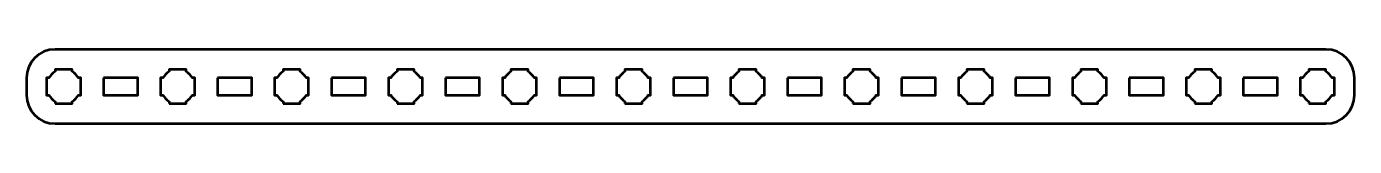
# Model space of a CAD drawing. Header units: centimetres. Extents: x -22.2 to 1.2, y -15.5 to -14.2.
import ezdxf

# ---------------------------------------------------------------- set-up
doc = ezdxf.new("R2010")
doc.units = ezdxf.units.CM
doc.header["$MEASUREMENT"] = 0
doc.layers.add('Layer 1', color=7, linetype='Continuous')

msp = doc.modelspace()

# ---------------------------------------------------------------- linework, layer by layer
at = {"layer": 'Layer 1', "lineweight": 53}
for points, knots in [([(-21.64991, -14.19999), (-21.64991, -14.19999), (0.65005, -14.19999), (0.65005, -14.19999), (0.65005, -14.19999), (0.92702, -14.19999), (1.15001, -14.42308), (1.15001, -14.70008), (1.15001, -14.70008), (1.15001, -14.70008), (1.15001, -15.00009), (1.15001, -15.00009), (1.15001, -15.00009), (1.15001, -15.27705), (0.92702, -15.50001), (0.65005, -15.50001), (0.65005, -15.50001), (0.65005, -15.50001), (-21.64991, -15.50001), (-21.64991, -15.50001), (-21.64991, -15.50001), (-21.92691, -15.50001), (-22.15001, -15.27705), (-22.15001, -15.00009), (-22.15001, -15.00009), (-22.15001, -15.00009), (-22.15001, -14.70008), (-22.15001, -14.70008), (-22.15001, -14.70008), (-22.15001, -14.42308), (-21.92691, -14.19999), (-21.64991, -14.19999)], [0, 0, 0, 0, 0.125, 0.125, 0.125, 0.125, 0.25, 0.25, 0.25, 0.25, 0.375, 0.375, 0.375, 0.375, 0.5, 0.5, 0.5, 0.5, 0.625, 0.625, 0.625, 0.625, 0.75, 0.75, 0.75, 0.75, 0.875, 0.875, 0.875, 0.875, 1, 1, 1, 1]), ([(-21.64991, -15.15002), (-21.64991, -15.15002), (-21.64991, -15.10991), (-21.64991, -15.10991), (-21.64991, -15.10991), (-21.69552, -15.08359), (-21.73345, -15.04556), (-21.75977, -15.00009), (-21.75977, -15.00009), (-21.75977, -15.00009), (-21.79998, -15.00009), (-21.79998, -15.00009), (-21.79998, -15.00009), (-21.79998, -15.00009), (-21.79998, -14.85001), (-21.79998, -14.85001), (-21.79998, -14.85001), (-21.79998, -14.85001), (-21.79998, -14.70008), (-21.79998, -14.70008), (-21.79998, -14.70008), (-21.79998, -14.70008), (-21.75977, -14.70008), (-21.75977, -14.70008), (-21.75977, -14.70008), (-21.73345, -14.65447), (-21.69552, -14.61655), (-21.64991, -14.59023), (-21.64991, -14.59023), (-21.64991, -14.59023), (-21.64991, -14.55001), (-21.64991, -14.55001), (-21.64991, -14.55001), (-21.64991, -14.55001), (-21.49998, -14.55001), (-21.49998, -14.55001), (-21.49998, -14.55001), (-21.49998, -14.55001), (-21.34991, -14.55001), (-21.34991, -14.55001), (-21.34991, -14.55001), (-21.34991, -14.55001), (-21.34991, -14.59023), (-21.34991, -14.59023), (-21.34991, -14.59023), (-21.30444, -14.61655), (-21.26641, -14.65447), (-21.24009, -14.70008), (-21.24009, -14.70008), (-21.24009, -14.70008), (-21.19998, -14.70008), (-21.19998, -14.70008), (-21.19998, -14.70008), (-21.19998, -14.70008), (-21.19998, -14.85001), (-21.19998, -14.85001), (-21.19998, -14.85001), (-21.19998, -14.85001), (-21.19998, -15.00009), (-21.19998, -15.00009), (-21.19998, -15.00009), (-21.19998, -15.00009), (-21.24009, -15.00009), (-21.24009, -15.00009), (-21.24009, -15.00009), (-21.26641, -15.04556), (-21.30444, -15.08359), (-21.34991, -15.10991), (-21.34991, -15.10991), (-21.34991, -15.10991), (-21.34991, -15.15002), (-21.34991, -15.15002), (-21.34991, -15.15002), (-21.34991, -15.15002), (-21.49998, -15.15002), (-21.49998, -15.15002), (-21.49998, -15.15002), (-21.49998, -15.15002), (-21.64991, -15.15002), (-21.64991, -15.15002)], [0, 0, 0, 0, 0.05, 0.05, 0.05, 0.05, 0.1, 0.1, 0.1, 0.1, 0.15, 0.15, 0.15, 0.15, 0.2, 0.2, 0.2, 0.2, 0.25, 0.25, 0.25, 0.25, 0.3, 0.3, 0.3, 0.3, 0.35, 0.35, 0.35, 0.35, 0.4, 0.4, 0.4, 0.4, 0.45, 0.45, 0.45, 0.45, 0.5, 0.5, 0.5, 0.5, 0.55, 0.55, 0.55, 0.55, 0.6, 0.6, 0.6, 0.6, 0.65, 0.65, 0.65, 0.65, 0.7, 0.7, 0.7, 0.7, 0.75, 0.75, 0.75, 0.75, 0.8, 0.8, 0.8, 0.8, 0.85, 0.85, 0.85, 0.85, 0.9, 0.9, 0.9, 0.9, 0.95, 0.95, 0.95, 0.95, 1, 1, 1, 1]), ([(-19.64998, -15.15002), (-19.64998, -15.15002), (-19.64998, -15.10991), (-19.64998, -15.10991), (-19.64998, -15.10991), (-19.69545, -15.08359), (-19.73348, -15.04556), (-19.7598, -15.00009), (-19.7598, -15.00009), (-19.7598, -15.00009), (-19.79991, -15.00009), (-19.79991, -15.00009), (-19.79991, -15.00009), (-19.79991, -15.00009), (-19.79991, -14.85001), (-19.79991, -14.85001), (-19.79991, -14.85001), (-19.79991, -14.85001), (-19.79991, -14.70008), (-19.79991, -14.70008), (-19.79991, -14.70008), (-19.79991, -14.70008), (-19.7598, -14.70008), (-19.7598, -14.70008), (-19.7598, -14.70008), (-19.73348, -14.65447), (-19.69545, -14.61655), (-19.64998, -14.59023), (-19.64998, -14.59023), (-19.64998, -14.59023), (-19.64998, -14.55001), (-19.64998, -14.55001), (-19.64998, -14.55001), (-19.64998, -14.55001), (-19.49991, -14.55001), (-19.49991, -14.55001), (-19.49991, -14.55001), (-19.49991, -14.55001), (-19.34998, -14.55001), (-19.34998, -14.55001), (-19.34998, -14.55001), (-19.34998, -14.55001), (-19.34998, -14.59023), (-19.34998, -14.59023), (-19.34998, -14.59023), (-19.3045, -14.61655), (-19.26647, -14.65447), (-19.24016, -14.70008), (-19.24016, -14.70008), (-19.24016, -14.70008), (-19.1999, -14.70008), (-19.1999, -14.70008), (-19.1999, -14.70008), (-19.1999, -14.70008), (-19.1999, -14.85001), (-19.1999, -14.85001), (-19.1999, -14.85001), (-19.1999, -14.85001), (-19.1999, -15.00009), (-19.1999, -15.00009), (-19.1999, -15.00009), (-19.1999, -15.00009), (-19.24016, -15.00009), (-19.24016, -15.00009), (-19.24016, -15.00009), (-19.26647, -15.04556), (-19.3045, -15.08359), (-19.34998, -15.10991), (-19.34998, -15.10991), (-19.34998, -15.10991), (-19.34998, -15.15002), (-19.34998, -15.15002), (-19.34998, -15.15002), (-19.34998, -15.15002), (-19.49991, -15.15002), (-19.49991, -15.15002), (-19.49991, -15.15002), (-19.49991, -15.15002), (-19.64998, -15.15002), (-19.64998, -15.15002)], [0, 0, 0, 0, 0.05, 0.05, 0.05, 0.05, 0.1, 0.1, 0.1, 0.1, 0.15, 0.15, 0.15, 0.15, 0.2, 0.2, 0.2, 0.2, 0.25, 0.25, 0.25, 0.25, 0.3, 0.3, 0.3, 0.3, 0.35, 0.35, 0.35, 0.35, 0.4, 0.4, 0.4, 0.4, 0.45, 0.45, 0.45, 0.45, 0.5, 0.5, 0.5, 0.5, 0.55, 0.55, 0.55, 0.55, 0.6, 0.6, 0.6, 0.6, 0.65, 0.65, 0.65, 0.65, 0.7, 0.7, 0.7, 0.7, 0.75, 0.75, 0.75, 0.75, 0.8, 0.8, 0.8, 0.8, 0.85, 0.85, 0.85, 0.85, 0.9, 0.9, 0.9, 0.9, 0.95, 0.95, 0.95, 0.95, 1, 1, 1, 1]), ([(-17.65005, -15.15002), (-17.65005, -15.15002), (-17.65005, -15.10991), (-17.65005, -15.10991), (-17.65005, -15.10991), (-17.69552, -15.08359), (-17.73341, -15.04556), (-17.75987, -15.00009), (-17.75987, -15.00009), (-17.75987, -15.00009), (-17.79998, -15.00009), (-17.79998, -15.00009), (-17.79998, -15.00009), (-17.79998, -15.00009), (-17.79998, -14.85001), (-17.79998, -14.85001), (-17.79998, -14.85001), (-17.79998, -14.85001), (-17.79998, -14.70008), (-17.79998, -14.70008), (-17.79998, -14.70008), (-17.79998, -14.70008), (-17.75987, -14.70008), (-17.75987, -14.70008), (-17.75987, -14.70008), (-17.73341, -14.65447), (-17.69552, -14.61655), (-17.65005, -14.59023), (-17.65005, -14.59023), (-17.65005, -14.59023), (-17.65005, -14.55001), (-17.65005, -14.55001), (-17.65005, -14.55001), (-17.65005, -14.55001), (-17.49997, -14.55001), (-17.49997, -14.55001), (-17.49997, -14.55001), (-17.49997, -14.55001), (-17.35004, -14.55001), (-17.35004, -14.55001), (-17.35004, -14.55001), (-17.35004, -14.55001), (-17.35004, -14.59023), (-17.35004, -14.59023), (-17.35004, -14.59023), (-17.30443, -14.61655), (-17.26651, -14.65447), (-17.24019, -14.70008), (-17.24019, -14.70008), (-17.24019, -14.70008), (-17.19997, -14.70008), (-17.19997, -14.70008), (-17.19997, -14.70008), (-17.19997, -14.70008), (-17.19997, -14.85001), (-17.19997, -14.85001), (-17.19997, -14.85001), (-17.19997, -14.85001), (-17.19997, -15.00009), (-17.19997, -15.00009), (-17.19997, -15.00009), (-17.19997, -15.00009), (-17.24019, -15.00009), (-17.24019, -15.00009), (-17.24019, -15.00009), (-17.26651, -15.04556), (-17.30443, -15.08359), (-17.35004, -15.10991), (-17.35004, -15.10991), (-17.35004, -15.10991), (-17.35004, -15.15002), (-17.35004, -15.15002), (-17.35004, -15.15002), (-17.35004, -15.15002), (-17.49997, -15.15002), (-17.49997, -15.15002), (-17.49997, -15.15002), (-17.49997, -15.15002), (-17.65005, -15.15002), (-17.65005, -15.15002)], [0, 0, 0, 0, 0.05, 0.05, 0.05, 0.05, 0.1, 0.1, 0.1, 0.1, 0.15, 0.15, 0.15, 0.15, 0.2, 0.2, 0.2, 0.2, 0.25, 0.25, 0.25, 0.25, 0.3, 0.3, 0.3, 0.3, 0.35, 0.35, 0.35, 0.35, 0.4, 0.4, 0.4, 0.4, 0.45, 0.45, 0.45, 0.45, 0.5, 0.5, 0.5, 0.5, 0.55, 0.55, 0.55, 0.55, 0.6, 0.6, 0.6, 0.6, 0.65, 0.65, 0.65, 0.65, 0.7, 0.7, 0.7, 0.7, 0.75, 0.75, 0.75, 0.75, 0.8, 0.8, 0.8, 0.8, 0.85, 0.85, 0.85, 0.85, 0.9, 0.9, 0.9, 0.9, 0.95, 0.95, 0.95, 0.95, 1, 1, 1, 1]), ([(-15.64994, -15.15002), (-15.64994, -15.15002), (-15.64994, -15.10991), (-15.64994, -15.10991), (-15.64994, -15.10991), (-15.69555, -15.08359), (-15.73344, -15.04556), (-15.75976, -15.00009), (-15.75976, -15.00009), (-15.75976, -15.00009), (-15.80001, -15.00009), (-15.80001, -15.00009), (-15.80001, -15.00009), (-15.80001, -15.00009), (-15.80001, -14.85001), (-15.80001, -14.85001), (-15.80001, -14.85001), (-15.80001, -14.85001), (-15.80001, -14.70008), (-15.80001, -14.70008), (-15.80001, -14.70008), (-15.80001, -14.70008), (-15.75976, -14.70008), (-15.75976, -14.70008), (-15.75976, -14.70008), (-15.73344, -14.65447), (-15.69555, -14.61655), (-15.64994, -14.59023), (-15.64994, -14.59023), (-15.64994, -14.59023), (-15.64994, -14.55001), (-15.64994, -14.55001), (-15.64994, -14.55001), (-15.64994, -14.55001), (-15.50001, -14.55001), (-15.50001, -14.55001), (-15.50001, -14.55001), (-15.50001, -14.55001), (-15.34993, -14.55001), (-15.34993, -14.55001), (-15.34993, -14.55001), (-15.34993, -14.55001), (-15.34993, -14.59023), (-15.34993, -14.59023), (-15.34993, -14.59023), (-15.30446, -14.61655), (-15.26643, -14.65447), (-15.24011, -14.70008), (-15.24011, -14.70008), (-15.24011, -14.70008), (-15.2, -14.70008), (-15.2, -14.70008), (-15.2, -14.70008), (-15.2, -14.70008), (-15.2, -14.85001), (-15.2, -14.85001), (-15.2, -14.85001), (-15.2, -14.85001), (-15.2, -15.00009), (-15.2, -15.00009), (-15.2, -15.00009), (-15.2, -15.00009), (-15.24011, -15.00009), (-15.24011, -15.00009), (-15.24011, -15.00009), (-15.26643, -15.04556), (-15.30446, -15.08359), (-15.34993, -15.10991), (-15.34993, -15.10991), (-15.34993, -15.10991), (-15.34993, -15.15002), (-15.34993, -15.15002), (-15.34993, -15.15002), (-15.34993, -15.15002), (-15.50001, -15.15002), (-15.50001, -15.15002), (-15.50001, -15.15002), (-15.50001, -15.15002), (-15.64994, -15.15002), (-15.64994, -15.15002)], [0, 0, 0, 0, 0.05, 0.05, 0.05, 0.05, 0.1, 0.1, 0.1, 0.1, 0.15, 0.15, 0.15, 0.15, 0.2, 0.2, 0.2, 0.2, 0.25, 0.25, 0.25, 0.25, 0.3, 0.3, 0.3, 0.3, 0.35, 0.35, 0.35, 0.35, 0.4, 0.4, 0.4, 0.4, 0.45, 0.45, 0.45, 0.45, 0.5, 0.5, 0.5, 0.5, 0.55, 0.55, 0.55, 0.55, 0.6, 0.6, 0.6, 0.6, 0.65, 0.65, 0.65, 0.65, 0.7, 0.7, 0.7, 0.7, 0.75, 0.75, 0.75, 0.75, 0.8, 0.8, 0.8, 0.8, 0.85, 0.85, 0.85, 0.85, 0.9, 0.9, 0.9, 0.9, 0.95, 0.95, 0.95, 0.95, 1, 1, 1, 1]), ([(-13.65, -15.15002), (-13.65, -15.15002), (-13.65, -15.10991), (-13.65, -15.10991), (-13.65, -15.10991), (-13.69548, -15.08359), (-13.73351, -15.04556), (-13.75982, -15.00009), (-13.75982, -15.00009), (-13.75982, -15.00009), (-13.79993, -15.00009), (-13.79993, -15.00009), (-13.79993, -15.00009), (-13.79993, -15.00009), (-13.79993, -14.85001), (-13.79993, -14.85001), (-13.79993, -14.85001), (-13.79993, -14.85001), (-13.79993, -14.70008), (-13.79993, -14.70008), (-13.79993, -14.70008), (-13.79993, -14.70008), (-13.75982, -14.70008), (-13.75982, -14.70008), (-13.75982, -14.70008), (-13.73351, -14.65447), (-13.69548, -14.61655), (-13.65, -14.59023), (-13.65, -14.59023), (-13.65, -14.59023), (-13.65, -14.55001), (-13.65, -14.55001), (-13.65, -14.55001), (-13.65, -14.55001), (-13.49993, -14.55001), (-13.49993, -14.55001), (-13.49993, -14.55001), (-13.49993, -14.55001), (-13.35, -14.55001), (-13.35, -14.55001), (-13.35, -14.55001), (-13.35, -14.55001), (-13.35, -14.59023), (-13.35, -14.59023), (-13.35, -14.59023), (-13.30439, -14.61655), (-13.2665, -14.65447), (-13.24018, -14.70008), (-13.24018, -14.70008), (-13.24018, -14.70008), (-13.19993, -14.70008), (-13.19993, -14.70008), (-13.19993, -14.70008), (-13.19993, -14.70008), (-13.19993, -14.85001), (-13.19993, -14.85001), (-13.19993, -14.85001), (-13.19993, -14.85001), (-13.19993, -15.00009), (-13.19993, -15.00009), (-13.19993, -15.00009), (-13.19993, -15.00009), (-13.24018, -15.00009), (-13.24018, -15.00009), (-13.24018, -15.00009), (-13.2665, -15.04556), (-13.30439, -15.08359), (-13.35, -15.10991), (-13.35, -15.10991), (-13.35, -15.10991), (-13.35, -15.15002), (-13.35, -15.15002), (-13.35, -15.15002), (-13.35, -15.15002), (-13.49993, -15.15002), (-13.49993, -15.15002), (-13.49993, -15.15002), (-13.49993, -15.15002), (-13.65, -15.15002), (-13.65, -15.15002)], [0, 0, 0, 0, 0.05, 0.05, 0.05, 0.05, 0.1, 0.1, 0.1, 0.1, 0.15, 0.15, 0.15, 0.15, 0.2, 0.2, 0.2, 0.2, 0.25, 0.25, 0.25, 0.25, 0.3, 0.3, 0.3, 0.3, 0.35, 0.35, 0.35, 0.35, 0.4, 0.4, 0.4, 0.4, 0.45, 0.45, 0.45, 0.45, 0.5, 0.5, 0.5, 0.5, 0.55, 0.55, 0.55, 0.55, 0.6, 0.6, 0.6, 0.6, 0.65, 0.65, 0.65, 0.65, 0.7, 0.7, 0.7, 0.7, 0.75, 0.75, 0.75, 0.75, 0.8, 0.8, 0.8, 0.8, 0.85, 0.85, 0.85, 0.85, 0.9, 0.9, 0.9, 0.9, 0.95, 0.95, 0.95, 0.95, 1, 1, 1, 1]), ([(-11.65004, -15.15002), (-11.65004, -15.15002), (-11.65004, -15.10991), (-11.65004, -15.10991), (-11.65004, -15.10991), (-11.69551, -15.08359), (-11.73343, -15.04556), (-11.75989, -15.00009), (-11.75989, -15.00009), (-11.75989, -15.00009), (-11.79997, -15.00009), (-11.79997, -15.00009), (-11.79997, -15.00009), (-11.79997, -15.00009), (-11.79997, -14.85001), (-11.79997, -14.85001), (-11.79997, -14.85001), (-11.79997, -14.85001), (-11.79997, -14.70008), (-11.79997, -14.70008), (-11.79997, -14.70008), (-11.79997, -14.70008), (-11.75989, -14.70008), (-11.75989, -14.70008), (-11.75989, -14.70008), (-11.73343, -14.65447), (-11.69551, -14.61655), (-11.65004, -14.59023), (-11.65004, -14.59023), (-11.65004, -14.59023), (-11.65004, -14.55001), (-11.65004, -14.55001), (-11.65004, -14.55001), (-11.65004, -14.55001), (-11.49996, -14.55001), (-11.49996, -14.55001), (-11.49996, -14.55001), (-11.49996, -14.55001), (-11.35003, -14.55001), (-11.35003, -14.55001), (-11.35003, -14.55001), (-11.35003, -14.55001), (-11.35003, -14.59023), (-11.35003, -14.59023), (-11.35003, -14.59023), (-11.30446, -14.61655), (-11.26653, -14.65447), (-11.24007, -14.70008), (-11.24007, -14.70008), (-11.24007, -14.70008), (-11.2, -14.70008), (-11.2, -14.70008), (-11.2, -14.70008), (-11.2, -14.70008), (-11.2, -14.85001), (-11.2, -14.85001), (-11.2, -14.85001), (-11.2, -14.85001), (-11.2, -15.00009), (-11.2, -15.00009), (-11.2, -15.00009), (-11.2, -15.00009), (-11.24007, -15.00009), (-11.24007, -15.00009), (-11.24007, -15.00009), (-11.26653, -15.04556), (-11.30446, -15.08359), (-11.35003, -15.10991), (-11.35003, -15.10991), (-11.35003, -15.10991), (-11.35003, -15.15002), (-11.35003, -15.15002), (-11.35003, -15.15002), (-11.35003, -15.15002), (-11.49996, -15.15002), (-11.49996, -15.15002), (-11.49996, -15.15002), (-11.49996, -15.15002), (-11.65004, -15.15002), (-11.65004, -15.15002)], [0, 0, 0, 0, 0.05, 0.05, 0.05, 0.05, 0.1, 0.1, 0.1, 0.1, 0.15, 0.15, 0.15, 0.15, 0.2, 0.2, 0.2, 0.2, 0.25, 0.25, 0.25, 0.25, 0.3, 0.3, 0.3, 0.3, 0.35, 0.35, 0.35, 0.35, 0.4, 0.4, 0.4, 0.4, 0.45, 0.45, 0.45, 0.45, 0.5, 0.5, 0.5, 0.5, 0.55, 0.55, 0.55, 0.55, 0.6, 0.6, 0.6, 0.6, 0.65, 0.65, 0.65, 0.65, 0.7, 0.7, 0.7, 0.7, 0.75, 0.75, 0.75, 0.75, 0.8, 0.8, 0.8, 0.8, 0.85, 0.85, 0.85, 0.85, 0.9, 0.9, 0.9, 0.9, 0.95, 0.95, 0.95, 0.95, 1, 1, 1, 1]), ([(-9.64996, -15.15002), (-9.64996, -15.15002), (-9.64996, -15.10991), (-9.64996, -15.10991), (-9.64996, -15.10991), (-9.69558, -15.08359), (-9.73347, -15.04556), (-9.75978, -15.00009), (-9.75978, -15.00009), (-9.75978, -15.00009), (-9.80003, -15.00009), (-9.80003, -15.00009), (-9.80003, -15.00009), (-9.80003, -15.00009), (-9.80003, -14.85001), (-9.80003, -14.85001), (-9.80003, -14.85001), (-9.80003, -14.85001), (-9.80003, -14.70008), (-9.80003, -14.70008), (-9.80003, -14.70008), (-9.80003, -14.70008), (-9.75978, -14.70008), (-9.75978, -14.70008), (-9.75978, -14.70008), (-9.73347, -14.65447), (-9.69558, -14.61655), (-9.64996, -14.59023), (-9.64996, -14.59023), (-9.64996, -14.59023), (-9.64996, -14.55001), (-9.64996, -14.55001), (-9.64996, -14.55001), (-9.64996, -14.55001), (-9.50003, -14.55001), (-9.50003, -14.55001), (-9.50003, -14.55001), (-9.50003, -14.55001), (-9.34996, -14.55001), (-9.34996, -14.55001), (-9.34996, -14.55001), (-9.34996, -14.55001), (-9.34996, -14.59023), (-9.34996, -14.59023), (-9.34996, -14.59023), (-9.30449, -14.61655), (-9.26646, -14.65447), (-9.24014, -14.70008), (-9.24014, -14.70008), (-9.24014, -14.70008), (-9.20003, -14.70008), (-9.20003, -14.70008), (-9.20003, -14.70008), (-9.20003, -14.70008), (-9.20003, -14.85001), (-9.20003, -14.85001), (-9.20003, -14.85001), (-9.20003, -14.85001), (-9.20003, -15.00009), (-9.20003, -15.00009), (-9.20003, -15.00009), (-9.20003, -15.00009), (-9.24014, -15.00009), (-9.24014, -15.00009), (-9.24014, -15.00009), (-9.26646, -15.04556), (-9.30449, -15.08359), (-9.34996, -15.10991), (-9.34996, -15.10991), (-9.34996, -15.10991), (-9.34996, -15.15002), (-9.34996, -15.15002), (-9.34996, -15.15002), (-9.34996, -15.15002), (-9.50003, -15.15002), (-9.50003, -15.15002), (-9.50003, -15.15002), (-9.50003, -15.15002), (-9.64996, -15.15002), (-9.64996, -15.15002)], [0, 0, 0, 0, 0.05, 0.05, 0.05, 0.05, 0.1, 0.1, 0.1, 0.1, 0.15, 0.15, 0.15, 0.15, 0.2, 0.2, 0.2, 0.2, 0.25, 0.25, 0.25, 0.25, 0.3, 0.3, 0.3, 0.3, 0.35, 0.35, 0.35, 0.35, 0.4, 0.4, 0.4, 0.4, 0.45, 0.45, 0.45, 0.45, 0.5, 0.5, 0.5, 0.5, 0.55, 0.55, 0.55, 0.55, 0.6, 0.6, 0.6, 0.6, 0.65, 0.65, 0.65, 0.65, 0.7, 0.7, 0.7, 0.7, 0.75, 0.75, 0.75, 0.75, 0.8, 0.8, 0.8, 0.8, 0.85, 0.85, 0.85, 0.85, 0.9, 0.9, 0.9, 0.9, 0.95, 0.95, 0.95, 0.95, 1, 1, 1, 1]), ([(-7.65003, -15.15002), (-7.65003, -15.15002), (-7.65003, -15.10991), (-7.65003, -15.10991), (-7.65003, -15.10991), (-7.6955, -15.08359), (-7.73353, -15.04556), (-7.75985, -15.00009), (-7.75985, -15.00009), (-7.75985, -15.00009), (-7.79996, -15.00009), (-7.79996, -15.00009), (-7.79996, -15.00009), (-7.79996, -15.00009), (-7.79996, -14.85001), (-7.79996, -14.85001), (-7.79996, -14.85001), (-7.79996, -14.85001), (-7.79996, -14.70008), (-7.79996, -14.70008), (-7.79996, -14.70008), (-7.79996, -14.70008), (-7.75985, -14.70008), (-7.75985, -14.70008), (-7.75985, -14.70008), (-7.73353, -14.65447), (-7.6955, -14.61655), (-7.65003, -14.59023), (-7.65003, -14.59023), (-7.65003, -14.59023), (-7.65003, -14.55001), (-7.65003, -14.55001), (-7.65003, -14.55001), (-7.65003, -14.55001), (-7.49996, -14.55001), (-7.49996, -14.55001), (-7.49996, -14.55001), (-7.49996, -14.55001), (-7.35003, -14.55001), (-7.35003, -14.55001), (-7.35003, -14.55001), (-7.35003, -14.55001), (-7.35003, -14.59023), (-7.35003, -14.59023), (-7.35003, -14.59023), (-7.30441, -14.61655), (-7.26653, -14.65447), (-7.24017, -14.70008), (-7.24017, -14.70008), (-7.24017, -14.70008), (-7.19996, -14.70008), (-7.19996, -14.70008), (-7.19996, -14.70008), (-7.19996, -14.70008), (-7.19996, -14.85001), (-7.19996, -14.85001), (-7.19996, -14.85001), (-7.19996, -14.85001), (-7.19996, -15.00009), (-7.19996, -15.00009), (-7.19996, -15.00009), (-7.19996, -15.00009), (-7.24017, -15.00009), (-7.24017, -15.00009), (-7.24017, -15.00009), (-7.26653, -15.04556), (-7.30441, -15.08359), (-7.35003, -15.10991), (-7.35003, -15.10991), (-7.35003, -15.10991), (-7.35003, -15.15002), (-7.35003, -15.15002), (-7.35003, -15.15002), (-7.35003, -15.15002), (-7.49996, -15.15002), (-7.49996, -15.15002), (-7.49996, -15.15002), (-7.49996, -15.15002), (-7.65003, -15.15002), (-7.65003, -15.15002)], [0, 0, 0, 0, 0.05, 0.05, 0.05, 0.05, 0.1, 0.1, 0.1, 0.1, 0.15, 0.15, 0.15, 0.15, 0.2, 0.2, 0.2, 0.2, 0.25, 0.25, 0.25, 0.25, 0.3, 0.3, 0.3, 0.3, 0.35, 0.35, 0.35, 0.35, 0.4, 0.4, 0.4, 0.4, 0.45, 0.45, 0.45, 0.45, 0.5, 0.5, 0.5, 0.5, 0.55, 0.55, 0.55, 0.55, 0.6, 0.6, 0.6, 0.6, 0.65, 0.65, 0.65, 0.65, 0.7, 0.7, 0.7, 0.7, 0.75, 0.75, 0.75, 0.75, 0.8, 0.8, 0.8, 0.8, 0.85, 0.85, 0.85, 0.85, 0.9, 0.9, 0.9, 0.9, 0.95, 0.95, 0.95, 0.95, 1, 1, 1, 1]), ([(-5.64992, -15.15002), (-5.64992, -15.15002), (-5.64992, -15.10991), (-5.64992, -15.10991), (-5.64992, -15.10991), (-5.69554, -15.08359), (-5.73346, -15.04556), (-5.75992, -15.00009), (-5.75992, -15.00009), (-5.75992, -15.00009), (-5.79999, -15.00009), (-5.79999, -15.00009), (-5.79999, -15.00009), (-5.79999, -15.00009), (-5.79999, -14.85001), (-5.79999, -14.85001), (-5.79999, -14.85001), (-5.79999, -14.85001), (-5.79999, -14.70008), (-5.79999, -14.70008), (-5.79999, -14.70008), (-5.79999, -14.70008), (-5.75992, -14.70008), (-5.75992, -14.70008), (-5.75992, -14.70008), (-5.73346, -14.65447), (-5.69554, -14.61655), (-5.64992, -14.59023), (-5.64992, -14.59023), (-5.64992, -14.59023), (-5.64992, -14.55001), (-5.64992, -14.55001), (-5.64992, -14.55001), (-5.64992, -14.55001), (-5.49999, -14.55001), (-5.49999, -14.55001), (-5.49999, -14.55001), (-5.49999, -14.55001), (-5.34992, -14.55001), (-5.34992, -14.55001), (-5.34992, -14.55001), (-5.34992, -14.55001), (-5.34992, -14.59023), (-5.34992, -14.59023), (-5.34992, -14.59023), (-5.30445, -14.61655), (-5.26656, -14.65447), (-5.2401, -14.70008), (-5.2401, -14.70008), (-5.2401, -14.70008), (-5.19999, -14.70008), (-5.19999, -14.70008), (-5.19999, -14.70008), (-5.19999, -14.70008), (-5.19999, -14.85001), (-5.19999, -14.85001), (-5.19999, -14.85001), (-5.19999, -14.85001), (-5.19999, -15.00009), (-5.19999, -15.00009), (-5.19999, -15.00009), (-5.19999, -15.00009), (-5.2401, -15.00009), (-5.2401, -15.00009), (-5.2401, -15.00009), (-5.26656, -15.04556), (-5.30445, -15.08359), (-5.34992, -15.10991), (-5.34992, -15.10991), (-5.34992, -15.10991), (-5.34992, -15.15002), (-5.34992, -15.15002), (-5.34992, -15.15002), (-5.34992, -15.15002), (-5.49999, -15.15002), (-5.49999, -15.15002), (-5.49999, -15.15002), (-5.49999, -15.15002), (-5.64992, -15.15002), (-5.64992, -15.15002)], [0, 0, 0, 0, 0.05, 0.05, 0.05, 0.05, 0.1, 0.1, 0.1, 0.1, 0.15, 0.15, 0.15, 0.15, 0.2, 0.2, 0.2, 0.2, 0.25, 0.25, 0.25, 0.25, 0.3, 0.3, 0.3, 0.3, 0.35, 0.35, 0.35, 0.35, 0.4, 0.4, 0.4, 0.4, 0.45, 0.45, 0.45, 0.45, 0.5, 0.5, 0.5, 0.5, 0.55, 0.55, 0.55, 0.55, 0.6, 0.6, 0.6, 0.6, 0.65, 0.65, 0.65, 0.65, 0.7, 0.7, 0.7, 0.7, 0.75, 0.75, 0.75, 0.75, 0.8, 0.8, 0.8, 0.8, 0.85, 0.85, 0.85, 0.85, 0.9, 0.9, 0.9, 0.9, 0.95, 0.95, 0.95, 0.95, 1, 1, 1, 1]), ([(-3.64999, -15.15002), (-3.64999, -15.15002), (-3.64999, -15.10991), (-3.64999, -15.10991), (-3.64999, -15.10991), (-3.6956, -15.08359), (-3.73349, -15.04556), (-3.75981, -15.00009), (-3.75981, -15.00009), (-3.75981, -15.00009), (-3.80006, -15.00009), (-3.80006, -15.00009), (-3.80006, -15.00009), (-3.80006, -15.00009), (-3.80006, -14.85001), (-3.80006, -14.85001), (-3.80006, -14.85001), (-3.80006, -14.85001), (-3.80006, -14.70008), (-3.80006, -14.70008), (-3.80006, -14.70008), (-3.80006, -14.70008), (-3.75981, -14.70008), (-3.75981, -14.70008), (-3.75981, -14.70008), (-3.73349, -14.65447), (-3.6956, -14.61655), (-3.64999, -14.59023), (-3.64999, -14.59023), (-3.64999, -14.59023), (-3.64999, -14.55001), (-3.64999, -14.55001), (-3.64999, -14.55001), (-3.64999, -14.55001), (-3.50006, -14.55001), (-3.50006, -14.55001), (-3.50006, -14.55001), (-3.50006, -14.55001), (-3.34999, -14.55001), (-3.34999, -14.55001), (-3.34999, -14.55001), (-3.34999, -14.55001), (-3.34999, -14.59023), (-3.34999, -14.59023), (-3.34999, -14.59023), (-3.30451, -14.61655), (-3.26648, -14.65447), (-3.24017, -14.70008), (-3.24017, -14.70008), (-3.24017, -14.70008), (-3.20006, -14.70008), (-3.20006, -14.70008), (-3.20006, -14.70008), (-3.20006, -14.70008), (-3.20006, -14.85001), (-3.20006, -14.85001), (-3.20006, -14.85001), (-3.20006, -14.85001), (-3.20006, -15.00009), (-3.20006, -15.00009), (-3.20006, -15.00009), (-3.20006, -15.00009), (-3.24017, -15.00009), (-3.24017, -15.00009), (-3.24017, -15.00009), (-3.26648, -15.04556), (-3.30451, -15.08359), (-3.34999, -15.10991), (-3.34999, -15.10991), (-3.34999, -15.10991), (-3.34999, -15.15002), (-3.34999, -15.15002), (-3.34999, -15.15002), (-3.34999, -15.15002), (-3.50006, -15.15002), (-3.50006, -15.15002), (-3.50006, -15.15002), (-3.50006, -15.15002), (-3.64999, -15.15002), (-3.64999, -15.15002)], [0, 0, 0, 0, 0.05, 0.05, 0.05, 0.05, 0.1, 0.1, 0.1, 0.1, 0.15, 0.15, 0.15, 0.15, 0.2, 0.2, 0.2, 0.2, 0.25, 0.25, 0.25, 0.25, 0.3, 0.3, 0.3, 0.3, 0.35, 0.35, 0.35, 0.35, 0.4, 0.4, 0.4, 0.4, 0.45, 0.45, 0.45, 0.45, 0.5, 0.5, 0.5, 0.5, 0.55, 0.55, 0.55, 0.55, 0.6, 0.6, 0.6, 0.6, 0.65, 0.65, 0.65, 0.65, 0.7, 0.7, 0.7, 0.7, 0.75, 0.75, 0.75, 0.75, 0.8, 0.8, 0.8, 0.8, 0.85, 0.85, 0.85, 0.85, 0.9, 0.9, 0.9, 0.9, 0.95, 0.95, 0.95, 0.95, 1, 1, 1, 1]), ([(-1.65006, -15.15002), (-1.65006, -15.15002), (-1.65006, -15.10991), (-1.65006, -15.10991), (-1.65006, -15.10991), (-1.69553, -15.08359), (-1.73356, -15.04556), (-1.75988, -15.00009), (-1.75988, -15.00009), (-1.75988, -15.00009), (-1.79999, -15.00009), (-1.79999, -15.00009), (-1.79999, -15.00009), (-1.79999, -15.00009), (-1.79999, -14.85001), (-1.79999, -14.85001), (-1.79999, -14.85001), (-1.79999, -14.85001), (-1.79999, -14.70008), (-1.79999, -14.70008), (-1.79999, -14.70008), (-1.79999, -14.70008), (-1.75988, -14.70008), (-1.75988, -14.70008), (-1.75988, -14.70008), (-1.73356, -14.65447), (-1.69553, -14.61655), (-1.65006, -14.59023), (-1.65006, -14.59023), (-1.65006, -14.59023), (-1.65006, -14.55001), (-1.65006, -14.55001), (-1.65006, -14.55001), (-1.65006, -14.55001), (-1.49998, -14.55001), (-1.49998, -14.55001), (-1.49998, -14.55001), (-1.49998, -14.55001), (-1.35005, -14.55001), (-1.35005, -14.55001), (-1.35005, -14.55001), (-1.35005, -14.55001), (-1.35005, -14.59023), (-1.35005, -14.59023), (-1.35005, -14.59023), (-1.30444, -14.61655), (-1.26652, -14.65447), (-1.2402, -14.70008), (-1.2402, -14.70008), (-1.2402, -14.70008), (-1.19998, -14.70008), (-1.19998, -14.70008), (-1.19998, -14.70008), (-1.19998, -14.70008), (-1.19998, -14.85001), (-1.19998, -14.85001), (-1.19998, -14.85001), (-1.19998, -14.85001), (-1.19998, -15.00009), (-1.19998, -15.00009), (-1.19998, -15.00009), (-1.19998, -15.00009), (-1.2402, -15.00009), (-1.2402, -15.00009), (-1.2402, -15.00009), (-1.26652, -15.04556), (-1.30444, -15.08359), (-1.35005, -15.10991), (-1.35005, -15.10991), (-1.35005, -15.10991), (-1.35005, -15.15002), (-1.35005, -15.15002), (-1.35005, -15.15002), (-1.35005, -15.15002), (-1.49998, -15.15002), (-1.49998, -15.15002), (-1.49998, -15.15002), (-1.49998, -15.15002), (-1.65006, -15.15002), (-1.65006, -15.15002)], [0, 0, 0, 0, 0.05, 0.05, 0.05, 0.05, 0.1, 0.1, 0.1, 0.1, 0.15, 0.15, 0.15, 0.15, 0.2, 0.2, 0.2, 0.2, 0.25, 0.25, 0.25, 0.25, 0.3, 0.3, 0.3, 0.3, 0.35, 0.35, 0.35, 0.35, 0.4, 0.4, 0.4, 0.4, 0.45, 0.45, 0.45, 0.45, 0.5, 0.5, 0.5, 0.5, 0.55, 0.55, 0.55, 0.55, 0.6, 0.6, 0.6, 0.6, 0.65, 0.65, 0.65, 0.65, 0.7, 0.7, 0.7, 0.7, 0.75, 0.75, 0.75, 0.75, 0.8, 0.8, 0.8, 0.8, 0.85, 0.85, 0.85, 0.85, 0.9, 0.9, 0.9, 0.9, 0.95, 0.95, 0.95, 0.95, 1, 1, 1, 1]), ([(0.35005, -15.15002), (0.35005, -15.15002), (0.35005, -15.10991), (0.35005, -15.10991), (0.35005, -15.10991), (0.30444, -15.08359), (0.26655, -15.04556), (0.2402, -15.00009), (0.2402, -15.00009), (0.2402, -15.00009), (0.19998, -15.00009), (0.19998, -15.00009), (0.19998, -15.00009), (0.19998, -15.00009), (0.19998, -14.85001), (0.19998, -14.85001), (0.19998, -14.85001), (0.19998, -14.85001), (0.19998, -14.70008), (0.19998, -14.70008), (0.19998, -14.70008), (0.19998, -14.70008), (0.2402, -14.70008), (0.2402, -14.70008), (0.2402, -14.70008), (0.26655, -14.65447), (0.30444, -14.61655), (0.35005, -14.59023), (0.35005, -14.59023), (0.35005, -14.59023), (0.35005, -14.55001), (0.35005, -14.55001), (0.35005, -14.55001), (0.35005, -14.55001), (0.49998, -14.55001), (0.49998, -14.55001), (0.49998, -14.55001), (0.49998, -14.55001), (0.65005, -14.55001), (0.65005, -14.55001), (0.65005, -14.55001), (0.65005, -14.55001), (0.65005, -14.59023), (0.65005, -14.59023), (0.65005, -14.59023), (0.69553, -14.61655), (0.73342, -14.65447), (0.75987, -14.70008), (0.75987, -14.70008), (0.75987, -14.70008), (0.79999, -14.70008), (0.79999, -14.70008), (0.79999, -14.70008), (0.79999, -14.70008), (0.79999, -14.85001), (0.79999, -14.85001), (0.79999, -14.85001), (0.79999, -14.85001), (0.79999, -15.00009), (0.79999, -15.00009), (0.79999, -15.00009), (0.79999, -15.00009), (0.75987, -15.00009), (0.75987, -15.00009), (0.75987, -15.00009), (0.73342, -15.04556), (0.69553, -15.08359), (0.65005, -15.10991), (0.65005, -15.10991), (0.65005, -15.10991), (0.65005, -15.15002), (0.65005, -15.15002), (0.65005, -15.15002), (0.65005, -15.15002), (0.49998, -15.15002), (0.49998, -15.15002), (0.49998, -15.15002), (0.49998, -15.15002), (0.35005, -15.15002), (0.35005, -15.15002)], [0, 0, 0, 0, 0.05, 0.05, 0.05, 0.05, 0.1, 0.1, 0.1, 0.1, 0.15, 0.15, 0.15, 0.15, 0.2, 0.2, 0.2, 0.2, 0.25, 0.25, 0.25, 0.25, 0.3, 0.3, 0.3, 0.3, 0.35, 0.35, 0.35, 0.35, 0.4, 0.4, 0.4, 0.4, 0.45, 0.45, 0.45, 0.45, 0.5, 0.5, 0.5, 0.5, 0.55, 0.55, 0.55, 0.55, 0.6, 0.6, 0.6, 0.6, 0.65, 0.65, 0.65, 0.65, 0.7, 0.7, 0.7, 0.7, 0.75, 0.75, 0.75, 0.75, 0.8, 0.8, 0.8, 0.8, 0.85, 0.85, 0.85, 0.85, 0.9, 0.9, 0.9, 0.9, 0.95, 0.95, 0.95, 0.95, 1, 1, 1, 1]), ([(-20.79996, -14.70008), (-20.79996, -14.70008), (-20.19996, -14.70008), (-20.19996, -14.70008), (-20.19996, -14.70008), (-20.19996, -14.70008), (-20.19996, -15.00009), (-20.19996, -15.00009), (-20.19996, -15.00009), (-20.19996, -15.00009), (-20.79996, -15.00009), (-20.79996, -15.00009), (-20.79996, -15.00009), (-20.79996, -15.00009), (-20.79996, -14.70008), (-20.79996, -14.70008)], [0, 0, 0, 0, 0.25, 0.25, 0.25, 0.25, 0.5, 0.5, 0.5, 0.5, 0.75, 0.75, 0.75, 0.75, 1, 1, 1, 1]), ([(-18.8, -14.70008), (-18.8, -14.70008), (-18.19999, -14.70008), (-18.19999, -14.70008), (-18.19999, -14.70008), (-18.19999, -14.70008), (-18.19999, -15.00009), (-18.19999, -15.00009), (-18.19999, -15.00009), (-18.19999, -15.00009), (-18.8, -15.00009), (-18.8, -15.00009), (-18.8, -15.00009), (-18.8, -15.00009), (-18.8, -14.70008), (-18.8, -14.70008)], [0, 0, 0, 0, 0.25, 0.25, 0.25, 0.25, 0.5, 0.5, 0.5, 0.5, 0.75, 0.75, 0.75, 0.75, 1, 1, 1, 1]), ([(-16.79992, -14.70008), (-16.79992, -14.70008), (-16.19992, -14.70008), (-16.19992, -14.70008), (-16.19992, -14.70008), (-16.19992, -14.70008), (-16.19992, -15.00009), (-16.19992, -15.00009), (-16.19992, -15.00009), (-16.19992, -15.00009), (-16.79992, -15.00009), (-16.79992, -15.00009), (-16.79992, -15.00009), (-16.79992, -15.00009), (-16.79992, -14.70008), (-16.79992, -14.70008)], [0, 0, 0, 0, 0.25, 0.25, 0.25, 0.25, 0.5, 0.5, 0.5, 0.5, 0.75, 0.75, 0.75, 0.75, 1, 1, 1, 1]), ([(-14.79995, -14.70008), (-14.79995, -14.70008), (-14.19995, -14.70008), (-14.19995, -14.70008), (-14.19995, -14.70008), (-14.19995, -14.70008), (-14.19995, -15.00009), (-14.19995, -15.00009), (-14.19995, -15.00009), (-14.19995, -15.00009), (-14.79995, -15.00009), (-14.79995, -15.00009), (-14.79995, -15.00009), (-14.79995, -15.00009), (-14.79995, -14.70008), (-14.79995, -14.70008)], [0, 0, 0, 0, 0.25, 0.25, 0.25, 0.25, 0.5, 0.5, 0.5, 0.5, 0.75, 0.75, 0.75, 0.75, 1, 1, 1, 1]), ([(-12.80002, -14.70008), (-12.80002, -14.70008), (-12.20002, -14.70008), (-12.20002, -14.70008), (-12.20002, -14.70008), (-12.20002, -14.70008), (-12.20002, -15.00009), (-12.20002, -15.00009), (-12.20002, -15.00009), (-12.20002, -15.00009), (-12.80002, -15.00009), (-12.80002, -15.00009), (-12.80002, -15.00009), (-12.80002, -15.00009), (-12.80002, -14.70008), (-12.80002, -14.70008)], [0, 0, 0, 0, 0.25, 0.25, 0.25, 0.25, 0.5, 0.5, 0.5, 0.5, 0.75, 0.75, 0.75, 0.75, 1, 1, 1, 1]), ([(-10.79995, -14.70008), (-10.79995, -14.70008), (-10.19994, -14.70008), (-10.19994, -14.70008), (-10.19994, -14.70008), (-10.19994, -14.70008), (-10.19994, -15.00009), (-10.19994, -15.00009), (-10.19994, -15.00009), (-10.19994, -15.00009), (-10.79995, -15.00009), (-10.79995, -15.00009), (-10.79995, -15.00009), (-10.79995, -15.00009), (-10.79995, -14.70008), (-10.79995, -14.70008)], [0, 0, 0, 0, 0.25, 0.25, 0.25, 0.25, 0.5, 0.5, 0.5, 0.5, 0.75, 0.75, 0.75, 0.75, 1, 1, 1, 1]), ([(-8.79998, -14.70008), (-8.79998, -14.70008), (-8.19998, -14.70008), (-8.19998, -14.70008), (-8.19998, -14.70008), (-8.19998, -14.70008), (-8.19998, -15.00009), (-8.19998, -15.00009), (-8.19998, -15.00009), (-8.19998, -15.00009), (-8.79998, -15.00009), (-8.79998, -15.00009), (-8.79998, -15.00009), (-8.79998, -15.00009), (-8.79998, -14.70008), (-8.79998, -14.70008)], [0, 0, 0, 0, 0.25, 0.25, 0.25, 0.25, 0.5, 0.5, 0.5, 0.5, 0.75, 0.75, 0.75, 0.75, 1, 1, 1, 1]), ([(-6.79991, -14.70008), (-6.79991, -14.70008), (-6.1999, -14.70008), (-6.1999, -14.70008), (-6.1999, -14.70008), (-6.1999, -14.70008), (-6.1999, -15.00009), (-6.1999, -15.00009), (-6.1999, -15.00009), (-6.1999, -15.00009), (-6.79991, -15.00009), (-6.79991, -15.00009), (-6.79991, -15.00009), (-6.79991, -15.00009), (-6.79991, -14.70008), (-6.79991, -14.70008)], [0, 0, 0, 0, 0.25, 0.25, 0.25, 0.25, 0.5, 0.5, 0.5, 0.5, 0.75, 0.75, 0.75, 0.75, 1, 1, 1, 1]), ([(-4.79997, -14.70008), (-4.79997, -14.70008), (-4.19997, -14.70008), (-4.19997, -14.70008), (-4.19997, -14.70008), (-4.19997, -14.70008), (-4.19997, -15.00009), (-4.19997, -15.00009), (-4.19997, -15.00009), (-4.19997, -15.00009), (-4.79997, -15.00009), (-4.79997, -15.00009), (-4.79997, -15.00009), (-4.79997, -15.00009), (-4.79997, -14.70008), (-4.79997, -14.70008)], [0, 0, 0, 0, 0.25, 0.25, 0.25, 0.25, 0.5, 0.5, 0.5, 0.5, 0.75, 0.75, 0.75, 0.75, 1, 1, 1, 1]), ([(-2.80001, -14.70008), (-2.80001, -14.70008), (-2.2, -14.70008), (-2.2, -14.70008), (-2.2, -14.70008), (-2.2, -14.70008), (-2.2, -15.00009), (-2.2, -15.00009), (-2.2, -15.00009), (-2.2, -15.00009), (-2.80001, -15.00009), (-2.80001, -15.00009), (-2.80001, -15.00009), (-2.80001, -15.00009), (-2.80001, -14.70008), (-2.80001, -14.70008)], [0, 0, 0, 0, 0.25, 0.25, 0.25, 0.25, 0.5, 0.5, 0.5, 0.5, 0.75, 0.75, 0.75, 0.75, 1, 1, 1, 1]), ([(-0.79993, -14.70008), (-0.79993, -14.70008), (-0.19993, -14.70008), (-0.19993, -14.70008), (-0.19993, -14.70008), (-0.19993, -14.70008), (-0.19993, -15.00009), (-0.19993, -15.00009), (-0.19993, -15.00009), (-0.19993, -15.00009), (-0.79993, -15.00009), (-0.79993, -15.00009), (-0.79993, -15.00009), (-0.79993, -15.00009), (-0.79993, -14.70008), (-0.79993, -14.70008)], [0, 0, 0, 0, 0.25, 0.25, 0.25, 0.25, 0.5, 0.5, 0.5, 0.5, 0.75, 0.75, 0.75, 0.75, 1, 1, 1, 1])]:
    msp.add_open_spline(points, degree=3, knots=knots, dxfattribs=at)

doc.saveas('drawing.dxf')
